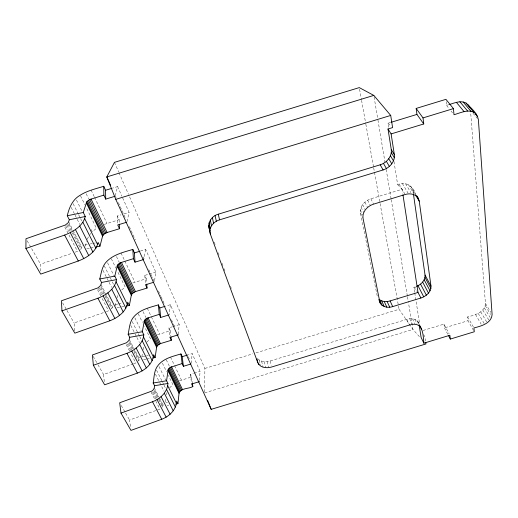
<?xml version="1.0" encoding="UTF-8"?>
<svg xmlns="http://www.w3.org/2000/svg" width="518" height="518" viewBox="0 0 518 518"><rect width="100%" height="100%" fill="white"/><g stroke="black" fill="none" stroke-linecap="round" stroke-linejoin="round"><path stroke-width="0.39" stroke-dasharray="2.59 1.94" d="M204.642 392.094L204.875 368.434L128.723 194.859M199.352 380.329L200.103 371.38L192.178 353.626L188.345 354.791M191.239 363.312L192.178 353.626M473.504 330.387L468.013 320.726L467.631 316.906C474.617 315.19 485.055 312.36 485.444 303.516L470.499 110.295M178.101 334.311L179.247 324.663L170.338 304.714L165.812 306.093M165.384 401.832L165.786 398.653M162.548 407.161L163.578 403.244M170.338 304.714L169.25 314.834M141.867 356.792L142.515 352.823M140.423 251.075L145.675 249.469L155.756 272.054L154.403 282.064L152.078 276.942M133.903 351.832L138.656 361.007L139.866 357.083M145.675 249.469L143.926 258.883L142.599 255.957M115.255 305.827L116.433 300.33M105.089 296.173L111.635 308.819L112.911 305.639M127.027 221.581L129.105 212.354L122.203 196.892M115.281 195.662L117.599 186.584L112.335 188.196M377.221 295.992L360.418 212.853C359.414 206.281 364.944 200.634 370.849 198.802L402.097 189.271L402.719 193.266M85.328 246.147L86.629 241.543M72.306 232.841L80.834 249.313L82.537 245.48M166.401 394.71L167.068 392.404M143.039 349.65L143.9 347.092M116.938 297.973L117.942 295.435M87.277 239.238L88.759 236.124M89.951 234.44L90.851 233.378M169.58 387.917L172.882 384.583L168.344 375.31M146.859 342.068L150.427 338.688L144.496 326.573M121.808 289.925L125.136 287.004L117.321 271.024M179.487 380.821L191.55 376.936L190.359 374.346L193.356 373.433M157.478 334.816L170.26 330.711L168.92 327.81L171.872 326.91M132.705 283.022L146.29 278.678L144.781 275.401L148.439 274.281M104.215 224.436L119.114 219.664L117.392 215.928L121.05 214.815M130.432 426.411L129.565 420.04L159.913 409.078L155.892 401.379M104.312 381.643L103.548 374.501L132.822 364.044M133.573 363.772L135.82 362.969L130.666 353.095M74.65 330.814L74.113 322.979L105.575 311.875M106.326 311.609L108.573 310.819L101.968 298.187M40.65 271.063L40.533 264.212L72.216 253.185M75.233 252.136L77.499 251.353L64.407 226.301M388.571 127.24L387.937 123.258L390.229 122.565M446.166 101.606L446.542 105.374L448.821 104.681M123.983 213.921L129.105 212.354M393.978 161.487L397.63 184.589C405.976 180.808 413.15 186.577 415.928 194.418M149.171 274.061L155.756 272.054M172.611 326.683L179.247 324.663M414.627 292.113L413.869 287.335L415.183 286.933L416.239 288.992M204.875 368.434L252.849 353.82M255.944 352.881L399.074 309.278L412.937 329.442L420.227 337.568M194.108 373.206L200.103 371.38M257.543 358.592C260.735 361.946 265.883 362.179 270.098 360.981L406.831 319.334C411.409 317.774 417.786 318.842 419.321 324.1M204.636 392.877L412.937 329.442L408.547 303.172M423.115 330.465L443.965 324.119L449.119 333.877M443.965 324.119L444.45 327.9L468.013 320.726M84.874 245.02L87.212 244.561M90.326 243.946L91.887 243.635M92.664 243.479L95.778 242.864M86.784 248.763L89.892 248.154M90.663 247.999L93.771 247.39M115.378 304.487L117.69 304.06M118.46 303.917L122.313 303.205M117.049 307.757L123.964 306.488M142.165 356.682L148.31 355.613M143.641 359.57L145.934 359.168M146.698 359.039L149.76 358.508M165.883 402.868L167.424 402.609M167.191 405.426L168.726 405.173M387.937 123.258L390.844 125.971M397.63 184.589L402.097 189.271M472.966 113.215L477.395 118.473M413.869 287.335L418.007 292.43M446.542 105.374L449.028 108.495M451.016 110.988L452.512 112.859M423.452 334.641L424.779 336.376L425.485 340.922M485.444 303.516L490.85 312.373M485.236 305.652L490.63 314.523M484.33 307.854L490.112 317.417M410.58 186.079L415.578 194.36M412.166 188.202L412.969 190.741L414.64 193.505M408.307 184.525L413.701 193.486M482.776 309.978L488.94 320.241M405.503 183.65L410.852 192.612M480.698 311.868L486.816 322.144M402.363 183.514L408.074 193.175M478.224 313.416L484.298 323.705M475.524 314.504L481.151 324.126M399.1 184.136L404.778 193.849M27.156 240.805L40.533 264.212M62.62 302.868L66.582 309.803M66.977 310.496L74.113 322.979M93.201 356.384L97.578 364.05M97.973 364.75L103.548 374.501M121.27 405.523L125.22 412.432M125.615 413.124L129.565 420.04M467.631 316.906L473.536 327.253M444.45 327.9L448.122 334.881M65.689 225.757L68.674 231.488M98.388 288.539L102.046 295.564M127.344 344.133L131.384 351.89M152.532 392.495L155.814 398.795M97.572 289.763L101.606 297.487M126.243 344.632L130.296 352.389M151.133 392.275L155.523 400.679M66.867 225.058L70.208 231.501M99.469 287.853L103.114 294.871M128.341 343.46L131.637 349.805M153.457 391.835L156.734 398.141M67.858 224.249L71.937 232.129M100.732 287.749L104.727 295.474M129.157 342.657L132.446 349.009M154.209 391.045L158.197 398.756M158.56 399.456L162.186 406.462M370.849 198.802L373.595 204.131M68.648 221.834L72.708 229.707M73.077 230.419L81.935 247.598M101.016 284.615L104.999 292.333M105.355 293.039L112.594 307.077M129.312 339.504L139.504 359.272M154.267 387.911L158.961 397.021M159.324 397.72L163.299 405.432M68.959 224.113L73.025 231.986M73.401 232.699L81.533 248.452M101.379 286.881L105.368 294.606M105.73 295.312L112.257 307.951M129.733 341.789L133.748 349.553M134.11 350.259L139.213 360.146M154.727 390.183L159.071 398.595M159.434 399.294L163.053 406.306M367.683 200.142L370.396 205.478M71.193 207.381L74.767 214.465M75.123 215.171L76.91 218.713M77.266 219.418L79.772 224.372M102.965 270.299L108.696 281.656M109.058 282.362L111.564 287.328M130.801 325.427L134.764 333.262M135.12 333.974L136.564 336.829M136.92 337.542L139.439 342.527M155.394 374.113L159.35 381.947M159.706 382.66L164.025 391.2M364.873 202.091L367.553 207.446M73.135 203.729L78.205 213.837M78.568 214.562L82.181 221.782M104.241 265.812L109.926 277.149M110.282 277.862L113.831 284.945M132.194 321.6L137.905 332.99M138.261 333.702L139.329 335.839M139.685 336.551L141.116 339.4M156.585 370.273L163.72 384.518M164.076 385.23L165.864 388.791M362.606 204.519L365.261 209.887M76.47 200.045L82.187 211.59M91.123 229.623L92.198 231.786L96.452 228.367L86.215 207.453M107.563 262.781L113.882 275.537M134.855 317.845L141.207 330.665M158.987 366.537L165.695 380.076M416.893 320.409L419.664 326.075M361.052 207.252L363.688 212.633M414.905 319.308L416.977 323.556M80.575 195.914L84.803 204.571M111.279 258.676L115.896 268.117M138.215 313.74L142.405 322.293M162.406 363.183L166.595 371.743M360.308 210.094L362.6 214.815M412.451 318.738L415.196 324.404M360.418 212.853L362.704 217.586M86.176 193.745L88.61 198.795M116.472 256.552L119.276 262.373M143.052 311.661L145.804 317.372M166.239 359.738L169.341 366.168M409.693 318.745L412.419 324.417M406.831 319.334L409.531 325.013M91.136 190.132L94.231 196.639M94.574 197.358L106.941 223.375M121.037 253.024L124.501 260.308M124.844 261.033L134.887 282.155M147.293 308.249L151.029 316.109M151.373 316.822L159.525 333.98M170.526 357.122L174.268 364.989M174.611 365.708L181.417 380.024M115.469 196.134L116.123 197.578M118.402 202.616L125.913 219.192M129.345 226.703L135.315 239.866M148.77 269.625L151.748 276.211M158.489 291.019L160.794 296.115M161.124 296.84L164.756 304.849M171.516 319.833L174.43 326.262M188.287 356.785L189.271 358.961M117.599 186.584L121.872 196.16M114.459 162.361L118.674 171.963M118.998 172.701L128.393 194.12M214.277 242.152L215.112 244.431M218.188 252.778L219.023 255.057M222.093 263.403L222.934 265.676M224.048 268.712L224.89 270.992M230.471 286.169L231.313 288.442M418.279 321.976L418.965 323.886M270.098 360.981L271.231 365.514M267.191 361.583L268.68 367.631M264.303 361.629L265.76 367.683M261.609 361.124L263.047 367.184M259.304 360.088L260.548 365.391M359.563 89.2L361.422 99.527M361.564 100.324L365.702 123.362M365.844 124.158L373.543 167.061M373.685 167.851L379.966 202.81M380.108 203.606L398.361 305.303M398.504 306.099L399.074 309.278M374.08 96.989L377.803 119.282M377.939 120.079L385.127 163.066M386.188 169.431L391.116 198.886M391.245 199.683L407.349 296.005M407.485 296.801L408.417 302.376M414.75 292.91L419.787 324.792M412.969 190.741L413.422 193.92M191.55 376.936L192.34 382.88M190.359 374.346L191.634 384.006M170.26 330.711L170.875 336.299M168.92 327.81L169.962 337.38M146.29 278.678L146.607 282.588M144.781 275.401L145.519 284.77M119.114 219.664L119.263 223.439M117.392 215.928L117.703 224.21"/><path stroke-width="0.78" d="M96.095 246.931L99.974 246.167L98.116 242.405C96.05 251.968 86.83 257.731 78.296 261.007L40.702 274.113L25.9 248.478L25.978 238.74L65.313 225.045L68.221 222.682L69.321 219.749L67.275 215.76C69.14 207.634 72.578 199.443 80.219 195.195C87.367 190.624 95.759 188.837 103.742 186.286L105.568 190.261L105.717 199.113L114.718 196.361M416.595 286.35C421.147 284.602 425.446 280.277 425.045 275.084L413.422 193.92M379.312 300.893C380.626 306.805 387.639 308.359 392.702 306.604L420.881 298.018C426.023 296.374 431.352 291.945 430.976 286.072L419.237 201.12L418.434 198.562L416.763 195.798M175.621 404.04L177.927 403.664L179.047 393.33C180.769 387.762 188.733 389.005 192.838 386.596L192.437 383.624M190.721 364.063L183.404 366.297L182.213 356.662L180.957 353.943C172.895 356.339 163.895 358.262 158.281 365.112C154.001 370.085 154.247 376.923 153.186 383.022L154.578 385.722L154.267 387.911L153.483 389.646L151.806 391.096L119.69 402.758L120.985 413.105L130.97 430.393L161.733 419.256C169.386 416.381 176.353 409.667 176.651 401.087L177.927 403.664M120.985 413.105L152.499 401.748C160.25 398.828 167.489 392.184 167.929 383.469L166.589 380.756L168.156 369.541L170.474 367.243L182.135 363.571L180.957 353.943M210.088 230.769C206.242 224.061 211.305 215.954 218.298 214.193L380.186 164.808C386.577 162.807 392.126 156.604 391.284 149.618L388.008 128.995L392.592 127.596L390.714 115.436L373.815 95.403L359.278 87.607L114.459 162.361L106.792 176.923L115.779 199.352L211.182 409.35L425.951 343.952L425.718 342.437M388.008 128.995L391.116 133.916L394.36 154.662C395.189 161.713 389.549 167.936 383.113 169.949L219.554 219.846C213.571 221.529 208.178 227.803 210.399 234.227L257.847 362.801C260.178 367.877 266.841 368.447 271.607 367.022L409.531 325.013C422.766 321.089 423.005 332.912 423.879 343.181L449.857 335.269L450.33 339.063L474.287 331.773L473.925 327.939C481.002 326.159 491.601 323.381 492.1 314.42L478.386 119.645C477.046 112.704 470.797 107.789 466.006 103.043C460.716 100.188 454.804 102.881 449.579 104.448M152.816 357.97L155.115 357.575L156.617 347.261L157.478 345.5L160.431 343.602L171.316 340.287L170.966 337.095M168.538 315.054L160.703 317.443L159.771 307.938L158.359 304.875C149.812 307.439 140.372 309.466 134.149 316.42C129.584 321.244 129.455 328.147 128.153 334.278L129.714 337.328L129.008 340.378L126.612 342.722L92.405 354.992L93.357 365.274L104.649 384.816L137.393 373.096C145.305 370.111 152.972 363.604 153.678 354.675L155.115 357.575M93.357 365.274L126.955 353.302C134.978 350.265 142.936 343.868 143.842 334.803L142.327 331.74L144.373 320.584L146.885 318.259L159.272 314.368L158.359 304.875M126.262 306.06L129.338 305.49L131.319 295.292L132.291 293.538L135.47 291.595L147.054 288.066L146.736 284.155M143.369 259.615L135.017 262.166L134.421 252.907L132.822 249.43C123.724 252.188 113.792 254.344 106.857 261.363C101.988 265.967 101.366 272.869 99.754 278.995L101.534 282.465L100.654 285.476L98.025 287.84L61.428 300.79L61.94 310.878L74.812 333.158L109.816 320.784C118.013 317.67 126.437 311.473 127.713 302.201L129.338 305.49M61.94 310.878L97.921 298.226C106.242 295.053 114.977 289.012 116.531 279.616L114.802 276.126L117.437 265.151L120.189 262.814L133.391 258.67L132.822 249.43M99.974 246.167L102.558 236.208L103.671 234.473L107.109 232.498L119.477 228.723L119.295 224.19M25.9 248.478L64.62 235.068C73.297 231.714 82.835 226.152 85.295 216.505L83.307 212.497L86.687 201.871L89.711 199.534L103.859 195.111L103.742 186.286M373.815 95.403L106.792 176.923L110.71 185.567M105.568 190.261L111.584 188.422M115.779 199.352L390.714 115.436M391.116 133.916L423.756 123.957L416.932 114.413L416.161 108.43L445.94 99.339L453.431 108.618L454.001 114.724C460.845 112.833 470.053 107.893 476.171 114.174M390.993 122.332L416.932 114.413M416.161 108.43L423.012 117.903L453.431 108.618M126.489 222.293L117.728 224.967L119.477 228.723M134.421 252.907L139.672 251.301M153.665 282.291L145.519 284.77L147.054 288.066M159.771 307.938L165.054 306.326M178.315 334.835L169.962 337.38L171.316 340.287M182.213 356.662L187.574 355.031M382.116 305.413L379.571 299.728C382.614 301.903 386.603 301.916 390.08 300.939L418.007 292.43L420.881 298.018M199.508 381.611L191.634 384.006L192.838 386.596M67.275 215.76L83.307 212.497M69.321 219.749L85.295 216.505M99.754 278.995L114.802 276.126M101.534 282.465L116.531 279.616M128.153 334.278L142.327 331.74M129.714 337.328L143.842 334.803M153.186 383.022L166.589 380.756M154.578 385.722L167.929 383.469M475.246 113.766L477.713 116.679M466.006 103.043L473.86 112.315M463.131 101.968L470.933 111.234M459.855 101.735L467.599 111.001M456.416 102.363L464.089 111.648M418.434 198.562C415.883 193.926 409.835 193.059 405.16 194.503L373.595 204.131C367.65 205.976 362.043 211.635 363.034 218.259L379.752 301.677L380.581 303.736M468.291 104.889L469.82 107.362M391.284 149.618L394.36 154.662M391.31 152.687L394.379 157.75M415.475 194.891L419.237 201.12M390.449 155.808L393.499 160.884M388.765 158.761L391.796 163.856M386.383 161.351L389.381 166.466M383.456 163.41L386.422 168.544M380.186 164.808L383.113 169.949M425.045 275.084L430.976 286.072M424.98 277.408L430.892 288.409M424.164 279.798L430.05 290.812M422.649 282.083L428.496 293.117M64.62 235.068L78.296 261.007M97.921 298.226L109.816 320.784M126.955 353.302L137.393 373.096M152.499 401.748L161.733 419.256M448.491 335.573L450.33 339.063M420.551 284.123L426.353 295.176M418.007 285.774L423.756 296.846M70.267 232.666L83.767 258.644M103.147 295.914L114.886 318.512M131.818 351.081L142.126 370.907M157.045 399.611L166.161 417.152M75.434 229.565L88.759 255.562M107.88 292.871L119.47 315.488M136.182 348.096L146.361 367.955M161.092 396.697L170.098 414.27M79.746 226.01L92.897 252.007M111.778 289.316L123.226 311.946M139.731 344.574L149.786 364.452M164.348 393.227L173.252 410.826M82.899 222.261L95.895 248.232M114.562 285.522L125.887 308.145M142.223 340.779L152.175 360.657M166.589 389.458L175.401 407.07M84.68 218.583L97.559 244.515M116.058 281.76L127.286 304.364M143.48 336.978L153.354 356.857M167.657 385.657L176.411 403.276M419.658 325.304L421.743 329.552M86.687 201.871L102.953 235.34M117.437 265.151L131.656 294.412M144.373 320.584L156.902 346.374M168.156 369.541L179.286 392.443M86.26 202.726L102.558 236.208M117.074 266.032L131.319 295.292M144.062 321.471L156.617 347.261M167.897 370.428L179.047 393.33M423.879 343.181L421.128 337.49L419.204 325.395M87.451 201.01L103.671 234.473M118.117 264.284L132.291 293.538M144.982 319.71L157.478 345.5M168.706 368.667L179.811 391.576M89.711 199.534L105.827 232.996M120.189 262.814L134.279 292.074M146.885 318.259L159.317 344.062M170.474 367.243L181.514 390.164M88.487 200.213L104.655 233.67M119.056 263.481L133.191 292.735M145.843 318.913L158.307 344.71M169.503 367.884L180.575 390.799M91.038 199.022L107.109 232.498M121.419 262.322L135.47 291.595M148.044 317.793L160.431 343.602M171.562 366.789L182.563 389.724M103.859 195.111L105.717 199.113M133.391 258.67L135.017 262.166M159.272 314.368L160.703 317.443M182.135 363.571L183.404 366.297M390.08 300.939L392.702 306.604M387.134 301.534L389.73 307.213M384.278 301.528L386.849 307.206M381.701 300.913L384.252 306.598M378.807 299.546L379.752 301.677M207.608 400.362L211.182 409.35M258.599 363.144L258.955 364.659M256.973 359.013L257.847 362.801M218.298 214.193L219.554 219.846M215.099 215.572L216.317 221.231M212.374 217.566L213.565 223.239M210.314 220.04L211.48 225.731M209.065 222.811L210.217 228.522M208.702 225.699L210.399 234.227M402.965 194.865L418.007 292.43M423.012 117.903L423.756 123.957"/></g></svg>
